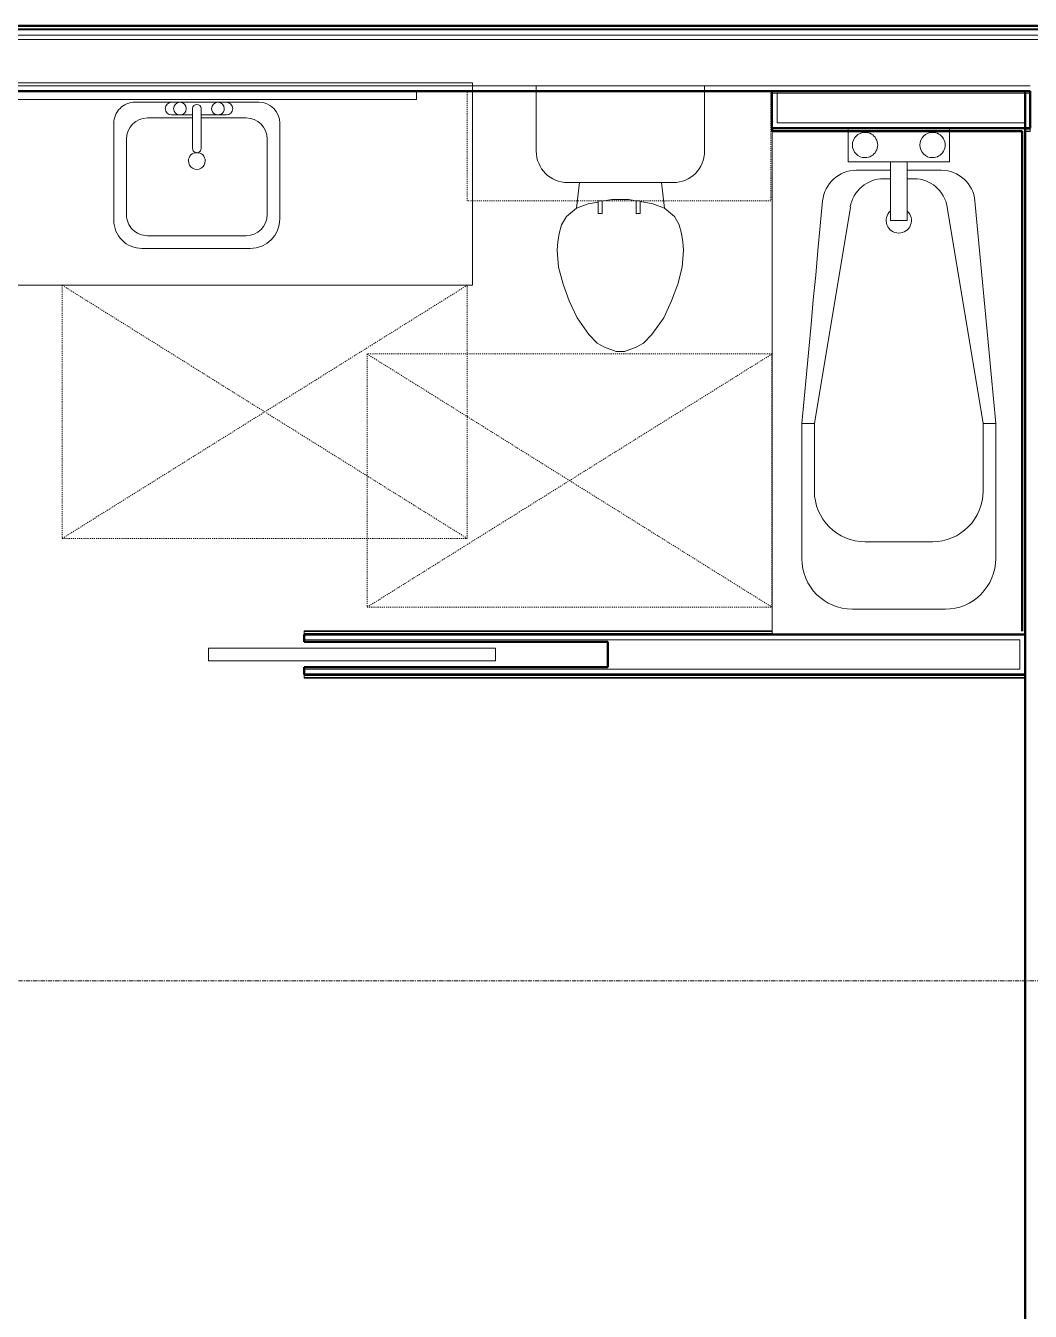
# Model space of a CAD drawing. Header units: inches. Extents: x -4235 to -464, y 9767 to 12347.
# Drawn here: x -2635.8 to -2516.7, y 11496 to 11648.4 of the extents above; entities that cross this region are included whole.
import ezdxf

# ---------------------------------------------------------------- set-up
doc = ezdxf.new("R2010")
doc.units = ezdxf.units.IN
doc.header["$MEASUREMENT"] = 0
doc.linetypes.add('Dash', pattern=[0.25, 0.125, -0.125])
doc.linetypes.add('Grid Line 1_2_', pattern=[0.875, 0.5, -0.125, 0.125, -0.125])
for name, color, linetype, lineweight in [('0-1', 170, 'Continuous', 5), ('0-2', 10, 'Continuous', 9), ('A-DOOR-2', 130, 'Continuous', 20), ('A-FLOR-4', 192, 'Continuous', 9), ('A-GENM-HDLN-1', 7, 'Dash', 9), ('A-WALL-1', 250, 'Continuous', 50), ('A-WALL-2', 50, 'Continuous', 13), ('A-WALL-3', 10, 'Continuous', 9), ('A-WALL-4', 254, 'Continuous', 9), ('A-WALL-5', 7, 'Continuous', 9), ('I-WALL-1', 250, 'Continuous', 50), ('I-WALL-2', 10, 'Continuous', 9), ('I-WALL-3', 254, 'Continuous', 9), ('P-SANR-FIXT-1', 7, 'Continuous', 9), ('P-SANR-FIXT-2', 254, 'Continuous', 9), ('P-SANR-FIXT-3', 10, 'Continuous', 9), ('Q-CASE-1', 254, 'Continuous', 9), ('Q-CASE-2', 7, 'Continuous', 9), ('Q-CASE-3', 7, 'Dash', 9), ('S-GRID-1', 1, 'Grid Line 1_2_', 9)]:
    doc.layers.add(name, color=color, linetype=linetype, lineweight=lineweight)

# ---------------------------------------------------------------- blocks, each defined once
blk = doc.blocks.new('Basic Wall _ INT - W4BØF - _5_8 GYP - 2X4 WOOD_BATT_ - 5_8 GYP_ - ___-3182064-BACKGROUND - 3RD FLOOR')
at = {"layer": 'A-WALL-3'}
for p, q in [((-2517.37, 11571.46), (-2517.37, 11571.48)), ((-2517.37, 11571.28), (-2517.37, 11571.34)), ((-2517.37, 11571.13), (-2517.37, 11571.28)), ((-2517.37, 11571.07), (-2517.37, 11571.13))]:
    blk.add_line(p, q, dxfattribs=at)
at = {"layer": 'A-WALL-4'}
for p, q in [((-2643.35, 11571.48), (-2643.35, 11571.46)), ((-2636.83, 11571.48), (-2643.35, 11571.48)), ((-2643.35, 11571.34), (-2643.35, 11571.28)), ((-2643.35, 11571.28), (-2643.35, 11571.13)), ((-2643.35, 11571.13), (-2643.35, 11571.07)), ((-2643.35, 11571.13), (-2636.83, 11571.13)), ((-2636.83, 11571.46), (-2636.83, 11571.48)), ((-2636.83, 11571.28), (-2636.83, 11571.34)), ((-2636.83, 11571.13), (-2636.83, 11571.28)), ((-2636.83, 11571.07), (-2636.83, 11571.13)), ((-2602.83, 11571.48), (-2602.83, 11571.46)), ((-2517.37, 11571.48), (-2602.83, 11571.48)), ((-2602.83, 11571.34), (-2602.83, 11571.28)), ((-2602.83, 11571.28), (-2602.83, 11571.13)), ((-2602.83, 11571.13), (-2602.83, 11571.07)), ((-2602.83, 11571.13), (-2517.37, 11571.13)), ((-2517.37, 11571.48), (-2517.37, 11571.44)), ((-2517.37, 11571.44), (-2517.37, 11571.36)), ((-2517.37, 11571.36), (-2517.37, 11571.07))]:
    blk.add_line(p, q, dxfattribs=at)
at = {"layer": 'A-WALL-5'}
for p, q in [((-2643.35, 11571.44), (-2643.35, 11571.48)), ((-2643.35, 11571.36), (-2643.35, 11571.44)), ((-2643.35, 11571.36), (-2636.83, 11571.36)), ((-2643.35, 11571.07), (-2643.35, 11571.36)), ((-2643.35, 11571.07), (-2636.83, 11571.07)), ((-2636.83, 11571.48), (-2636.83, 11571.44)), ((-2636.83, 11571.44), (-2636.83, 11571.36)), ((-2636.83, 11571.36), (-2636.83, 11571.07)), ((-2602.83, 11571.44), (-2602.83, 11571.48)), ((-2602.83, 11571.36), (-2602.83, 11571.44)), ((-2602.83, 11571.36), (-2517.37, 11571.36)), ((-2602.83, 11571.07), (-2602.83, 11571.36)), ((-2602.83, 11571.07), (-2517.37, 11571.07))]:
    blk.add_line(p, q, dxfattribs=at)
blk = doc.blocks.new('Basic Wall _ INT - W4BØF - _5_8 GYP - 2X4 WOOD_BATT_ - 5_8 GYP_ - ___-3182065-BACKGROUND - 3RD FLOOR')
at = {"layer": 'A-WALL-3'}
for p, q in [((-2643.35, 11576.53), (-2643.35, 11576.65)), ((-2643.35, 11576.65), (-2643.35, 11576.59)), ((-2643.35, 11576.59), (-2643.35, 11576.44)), ((-2643.35, 11576.38), (-2643.35, 11576.53)), ((-2643.35, 11576.44), (-2643.35, 11576.37)), ((-2643.35, 11576.36), (-2643.35, 11576.38)), ((-2643.35, 11576.36), (-2643.35, 11576.36)), ((-2643.35, 11576.3), (-2643.35, 11576.36)), ((-2643.35, 11576.26), (-2643.35, 11576.23)), ((-2643.2, 11576.59), (-2643.15, 11576.59)), ((-2643.14, 11576.59), (-2643.05, 11576.59)), ((-2643.04, 11576.59), (-2642.94, 11576.59))]:
    blk.add_line(p, q, dxfattribs=at)
at = {"layer": 'A-WALL-4'}
for p, q in [((-2643.2, 11576.65), (-2643.15, 11576.65)), ((-2643.14, 11576.65), (-2643.05, 11576.65)), ((-2643.04, 11576.65), (-2642.94, 11576.65)), ((-2636.83, 11576.59), (-2636.83, 11576.65)), ((-2602.83, 11576.65), (-2602.83, 11576.59)), ((-2643.35, 11576.28), (-2643.35, 11576.3)), ((-2643.35, 11576.23), (-2643.35, 11576.28)), ((-2636.83, 11576.23), (-2643.35, 11576.23)), ((-2642.94, 11576.59), (-2636.83, 11576.59)), ((-2636.83, 11576.44), (-2636.83, 11576.59)), ((-2636.83, 11576.37), (-2636.83, 11576.44)), ((-2636.83, 11576.23), (-2636.83, 11576.26)), ((-2602.83, 11576.59), (-2602.83, 11576.44)), ((-2602.83, 11576.59), (-2547.34, 11576.59)), ((-2602.83, 11576.44), (-2602.83, 11576.37)), ((-2602.83, 11576.26), (-2602.83, 11576.23)), ((-2547.34, 11576.23), (-2602.83, 11576.23))]:
    blk.add_line(p, q, dxfattribs=at)
at = {"layer": 'A-WALL-5'}
for p, q in [((-2642.94, 11576.65), (-2636.83, 11576.65)), ((-2636.83, 11576.65), (-2636.83, 11576.36)), ((-2602.83, 11576.36), (-2602.83, 11576.65)), ((-2602.83, 11576.65), (-2547.34, 11576.65)), ((-2636.83, 11576.36), (-2643.35, 11576.36)), ((-2636.83, 11576.36), (-2636.83, 11576.28)), ((-2636.83, 11576.28), (-2636.83, 11576.23)), ((-2547.34, 11576.36), (-2602.83, 11576.36)), ((-2602.83, 11576.28), (-2602.83, 11576.36)), ((-2602.83, 11576.23), (-2602.83, 11576.28))]:
    blk.add_line(p, q, dxfattribs=at)
blk = doc.blocks.new('POCKET - FLUSH - 2-10 x 6-8-2882530-BACKGROUND - 3RD FLOOR')
at = {"layer": 'A-DOOR-2'}
for p, q in [((-39.67, -0.75), (-39.67, 0.75)), ((-39.67, 0.75), (-5.67, 0.75)), ((-5.67, 0.75), (-5.67, -0.75)), ((-5.67, -0.75), (-39.67, -0.75))]:
    blk.add_line(p, q, dxfattribs=at)
blk = doc.blocks.new('M_Sink Vanity-Square - 500 x 440mm-V235-BACKGROUND - 3RD FLOOR')
at = {"layer": 'P-SANR-FIXT-1'}
for p, q in [((-5.72, 10.23), (7.14, 10.23)), ((-5.22, 8.73), (6.46, 8.73)), ((-9.22, -4.59), (-9.22, 6.73)), ((-7.72, -2.72), (-7.72, 6.23)), ((8.96, 6.23), (8.96, -2.72)), ((10.46, 6.91), (10.46, -4.59)), ((0.12, -6.33), (0.12, -1.59)), ((1.12, -6.33), (1.12, -1.59)), ((0.12, -5.22), (-5.22, -5.22)), ((-2.88, -5.59), (0.12, -5.59)), ((6.46, -5.22), (1.12, -5.22)), ((1.12, -5.59), (3.62, -5.59)), ((7.96, -7.09), (-6.72, -7.09)), ((3.62, -7.09), (-2.88, -7.09))]:
    blk.add_line(p, q, dxfattribs=at)
for centre, radius, start, end in [((-5.72, 6.73), 3.5, 90, 180), ((7.14, 6.91), 3.32, 360, 90), ((-5.22, 6.23), 2.5, 90, 180), ((6.46, 6.23), 2.5, 360, 90), ((0.62, -0.13), 1, 360, 180), ((0.62, -0.13), 1, 180, 0), ((0.62, -1.59), 0.5, 360, 180), ((-5.22, -2.72), 2.5, 180, 270), ((6.46, -2.72), 2.5, 270, 360), ((-6.72, -4.59), 2.5, 180, 270), ((-2.88, -6.34), 0.75, 90, 270), ((-1.88, -6.34), 0.75, 360, 180), ((2.62, -6.34), 0.75, 0, 180), ((3.62, -6.34), 0.75, 270, 90), ((7.96, -4.59), 2.5, 270, 0), ((-1.88, -6.34), 0.75, 180, 0), ((0.62, -6.33), 0.5, 180, 0), ((2.62, -6.34), 0.75, 180, 0)]:
    blk.add_arc(centre, radius, start, end, dxfattribs=at)
blk = doc.blocks.new('Toilet-Domestic-3D - Toilet-Domestic-3D-V356-BACKGROUND - 3RD FLOOR')
at = {"layer": 'P-SANR-FIXT-1'}
for p, q in [((-9.98, 11.75), (-9.98, 18.86)), ((9.98, 18.86), (9.98, 11.75)), ((6.25, 8.02), (-6.25, 8.02)), ((-4.86, 8.02), (-5.21, 5)), ((4.86, 8.02), (5.21, 5)), ((-5.21, 5), (-6.4, 4)), ((-3.84, 5.5), (-5.21, 5)), ((-2.65, 5.71), (-3.84, 5.5)), ((-1, 6), (-2.16, 5.8)), ((1, 6), (-1, 6)), ((1.85, 5.85), (1, 6)), ((3.84, 5.5), (2.34, 5.76)), ((5.21, 5), (3.84, 5.5)), ((6.4, 4), (5.21, 5)), ((-6.4, 4), (-6.97, 3)), ((6.97, 3), (6.4, 4)), ((-7.24, 2), (-7.41, 1)), ((-6.97, 3), (-7.24, 2)), ((7.24, 2), (6.97, 3)), ((7.41, 1), (7.24, 2)), ((-7.41, 1), (-7.5, 0)), ((-7.5, 0), (-7.33, -1.99)), ((7.33, -1.99), (7.5, 0)), ((7.5, 0), (7.41, 1)), ((-7.33, -1.99), (-6.79, -4)), ((6.79, -4), (7.33, -1.99)), ((-6.79, -4), (-6.06, -6)), ((6.06, -6), (6.79, -4)), ((-6.06, -6), (-5.13, -8)), ((5.13, -8), (6.06, -6)), ((-5.13, -8), (-3.74, -10)), ((3.74, -10), (5.13, -8)), ((-3.74, -10), (-2.74, -11)), ((2.74, -11), (3.74, -10)), ((-2.74, -11), (-1.87, -11.5)), ((-1.87, -11.5), (-0.5, -12)), ((-0.5, -12), (0.5, -12)), ((0.5, -12), (1.87, -11.5)), ((1.87, -11.5), (2.74, -11))]:
    blk.add_line(p, q, dxfattribs=at)
for centre, start, end in [((-6.25, 11.75), 180, 270), ((6.25, 11.75), 270, 360)]:
    blk.add_arc(centre, 3.73, start, end, dxfattribs=at)
at = {"layer": 'P-SANR-FIXT-2'}
for p, q in [((-9.98, 19.48), (9.98, 19.48)), ((-9.98, 18.86), (-9.98, 19.48)), ((9.98, 19.48), (9.98, 18.86))]:
    blk.add_line(p, q, dxfattribs=at)
blk = doc.blocks.new('Bath Vanity - Bath Vanity 60_-V357-BACKGROUND - 3RD FLOOR')
at = {"layer": 'Q-CASE-1'}
for p, q in [((-29.26, 1), (-29.26, 0)), ((30.74, 0.37), (30.74, 1)), ((30.74, 0), (30.74, 0.37)), ((-29.26, 0), (30.74, 0))]:
    blk.add_line(p, q, dxfattribs=at)
at = {"layer": 'Q-CASE-2'}
for p, q in [((30.74, 24), (-29.26, 24)), ((-29.26, 24), (-29.26, 1)), ((30.74, 1), (30.74, 24))]:
    blk.add_line(p, q, dxfattribs=at)
blk = doc.blocks.new('Bath Tub - Maestro - 60_x30_-V358-BACKGROUND - 3RD FLOOR')
at = {"layer": 'P-SANR-FIXT-1'}
for p, q in [((35, 26.5), (51, 26.5)), ((35, 26.5), (35, 25)), ((35, 25), (9.35, 20.74)), ((43, 25), (35, 25)), ((4, 21), (0.38, 21)), ((4, 16), (4, 21)), ((5, 16), (5, 20.04)), ((57, 20.5), (57, 9.5)), ((49, 11), (49, 19)), ((6, 16.8), (6, 16)), ((4, 14), (4, 16)), ((4, 16), (10.94, 16)), ((10.94, 14), (10.94, 16)), ((4, 9), (4, 14)), ((10.94, 14), (4, 14)), ((5, 9.96), (5, 14)), ((6, 14), (6, 13.2)), ((9.35, 9.26), (35, 5)), ((0.38, 9), (4, 9)), ((35, 3.5), (35, 5)), ((35, 5), (43, 5)), ((51, 3.5), (35, 3.5)), ((0.38, 0), (59.63, 0))]:
    blk.add_line(p, q, dxfattribs=at)
at = {"layer": 'P-SANR-FIXT-1', "flags": 128}
for points in [[(8.63, 24.03), (11.56, 24.3), (14.49, 24.58), (17.42, 24.85), (20.35, 25.13), (23.28, 25.4), (26.21, 25.68), (29.14, 25.95), (32.07, 26.23), (35, 26.5)], [(35, 3.5), (32.07, 3.77), (29.14, 4.05), (26.21, 4.32), (23.28, 4.6), (20.35, 4.87), (17.42, 5.15), (14.49, 5.42), (11.56, 5.7), (8.63, 5.97)]]:
    blk.add_lwpolyline(points, dxfattribs=at)
at = {"layer": 'P-SANR-FIXT-1'}
for centre, radius, start, end in [((51, 20.5), 6, 360, 90), ((43, 19), 6, 360, 90), ((9, 20.04), 4, 95.3558, 180), ((2, 19), 1.5, 360, 180), ((10, 16.8), 4, 99.4223, 180), ((2, 19), 1.5, 180, 360), ((10.94, 15), 1.5, 360, 137.9289), ((10.94, 15), 1.5, 222.0711, 360), ((2, 11), 1.5, 360, 180), ((10, 13.2), 4, 180, 260.5777), ((2, 11), 1.5, 180, 360), ((43, 11), 6, 270, 0), ((9, 9.96), 4, 180, 264.6442), ((51, 9.5), 6, 270, 360)]:
    blk.add_arc(centre, radius, start, end, dxfattribs=at)
at = {"layer": 'P-SANR-FIXT-2'}
for p, q in [((0.38, 21), (0, 21)), ((0, 9), (0.38, 9)), ((0, 0), (0.38, 0)), ((59.63, 0), (60, 0))]:
    blk.add_line(p, q, dxfattribs=at)
at = {"layer": 'P-SANR-FIXT-3'}
for p, q in [((60, 30), (0, 30)), ((0, 29.97), (0, 21)), ((60, 0), (60, 29.97)), ((0, 21), (0, 9)), ((0, 21), (0, 9)), ((0, 9), (0, 0))]:
    blk.add_line(p, q, dxfattribs=at)
blk = doc.blocks.new('ADA Clearances - 30_x48_-3054095-BACKGROUND - 3RD FLOOR')
at = {"layer": 'A-GENM-HDLN-1'}
for p, q in [((15, -24), (-15, 24)), ((-15, -24), (15, 24)), ((15, 24), (-15, 24)), ((-15, 24), (-15, -24)), ((15, -24), (15, 24)), ((-15, -24), (15, -24))]:
    blk.add_line(p, q, dxfattribs=at)
blk = doc.blocks.new('ADA Clearances - 30_x48_-V303-BACKGROUND - 3RD FLOOR')
at = {"layer": 'A-GENM-HDLN-1'}
for p, q in [((15, -24), (-15, 24)), ((-15, -24), (15, 24)), ((15, 24), (-15, 24)), ((15, -24), (15, 24)), ((-15, -24), (15, -24))]:
    blk.add_line(p, q, dxfattribs=at)
blk = doc.blocks.new('BATHROOM MIRROR - BATHROOM MIRROR 48_-V364-BACKGROUND - 3RD FLOOR')
at = {"layer": 'Q-CASE-2'}
for p, q in [((-23.26, -23), (24.74, -23)), ((-23.26, -23), (-23.26, -24)), ((24.74, -24), (-23.26, -24)), ((24.74, -24), (24.74, -23))]:
    blk.add_line(p, q, dxfattribs=at)
blk = doc.blocks.new('300 Series Wall Hung Cabinet_326 - 36_-2909953-BACKGROUND - 3RD FLOOR')
at = {"layer": 'Q-CASE-2'}
for p, q in [((-2.01, 14.69), (-2.5, 14.69)), ((-2.5, 14.69), (-2.5, 13.19)), ((-2.01, 13.19), (-2.01, 14.69)), ((2.49, 14.69), (2, 14.69)), ((2, 14.69), (2, 13.19)), ((2.49, 13.19), (2.49, 14.69)), ((-2.01, 13.19), (-2.5, 13.19)), ((2.49, 13.19), (2, 13.19))]:
    blk.add_line(p, q, dxfattribs=at)
at = {"layer": 'Q-CASE-3'}
for p, q in [((-18, 0.19), (-18, 13.19)), ((-18, 13.19), (18, 13.19)), ((18, 13.19), (18, 0.19)), ((18, 0.19), (-18, 0.19))]:
    blk.add_line(p, q, dxfattribs=at)
blk = doc.blocks.new('Basic Wall _ INT - W4FØF - INT - _5_8 GYP - 2X4 WOOD_BATT__ - ___-3182237-BACKGROUND - 3RD FLOOR')
at = {"layer": 'A-WALL-3'}
for p, q in [((-2516.75, 11636.23), (-2517.34, 11636.23)), ((-2516.75, 11636.23), (-2516.75, 11636.19)), ((-2516.75, 11636.21), (-2516.75, 11636.23)), ((-2516.75, 11636.19), (-2516.75, 11636.17)), ((-2516.75, 11636.17), (-2516.75, 11636.15)), ((-2516.75, 11636.15), (-2516.75, 11636.13)), ((-2516.75, 11636.13), (-2516.75, 11636.12)), ((-2516.75, 11636.12), (-2516.75, 11636.11)), ((-2516.75, 11636.11), (-2516.75, 11636.11)), ((-2516.75, 11636.11), (-2516.75, 11636.09)), ((-2516.75, 11636.09), (-2516.75, 11635.94)), ((-2516.75, 11636.03), (-2516.75, 11636.09)), ((-2516.75, 11635.88), (-2516.75, 11636.03)), ((-2517.34, 11635.88), (-2516.75, 11635.88)), ((-2516.75, 11635.94), (-2516.75, 11635.82)), ((-2516.75, 11635.82), (-2516.75, 11635.88))]:
    blk.add_line(p, q, dxfattribs=at)
at = {"layer": 'A-WALL-4'}
for p, q in [((-2547.37, 11636.23), (-2547.37, 11636.21)), ((-2547.37, 11636.09), (-2547.37, 11636.03)), ((-2547.37, 11636.03), (-2547.37, 11635.88)), ((-2517.34, 11636.11), (-2516.75, 11636.11)), ((-2547.37, 11635.88), (-2547.37, 11635.82)), ((-2517.34, 11635.82), (-2516.75, 11635.82))]:
    blk.add_line(p, q, dxfattribs=at)
at = {"layer": 'A-WALL-5'}
for p, q in [((-2547.37, 11636.19), (-2547.37, 11636.23)), ((-2547.37, 11636.11), (-2547.37, 11636.19)), ((-2547.37, 11635.82), (-2547.37, 11636.11))]:
    blk.add_line(p, q, dxfattribs=at)
blk = doc.blocks.new('CTR - 1st Phase - Unit Layouts_rvt-2-BACKGROUND - 3RD FLOOR')
at = {"layer": 'A-WALL-1'}
for p, q in [((-2516.75, 11640.61), (-2547.37, 11640.61)), ((-2547.37, 11640.61), (-2547.37, 11640.36)), ((-2516.75, 11640.36), (-2516.75, 11640.61)), ((-2547.37, 11640.36), (-2547.37, 11636.86)), ((-2516.75, 11636.86), (-2516.75, 11640.36)), ((-2547.37, 11636.86), (-2547.37, 11636.23)), ((-2547.37, 11636.23), (-2516.75, 11636.23)), ((-2517.71, 11636.23), (-2547.34, 11636.23)), ((-2547.34, 11636.23), (-2547.34, 11635.86)), ((-2517.34, 11636.23), (-2517.71, 11636.23)), ((-2517.34, 11576.23), (-2517.34, 11636.23)), ((-2516.75, 11636.23), (-2516.75, 11636.86)), ((-2547.34, 11635.86), (-2517.71, 11635.86)), ((-2517.71, 11635.86), (-2517.71, 11576.61)), ((-2517.37, 11576.23), (-2602.83, 11576.23)), ((-2602.83, 11576.23), (-2602.83, 11575.36)), ((-2602.83, 11575.36), (-2566.83, 11575.36)), ((-2566.83, 11575.36), (-2566.83, 11572.36)), ((-2517.71, 11576.23), (-2517.34, 11576.23)), ((-2517.37, 11575.61), (-2517.37, 11576.23)), ((-2517.37, 11572.11), (-2517.37, 11575.61)), ((-2566.83, 11572.36), (-2602.83, 11572.36)), ((-2602.83, 11572.36), (-2602.83, 11571.48)), ((-2517.37, 11571.48), (-2517.37, 11572.11)), ((-2602.83, 11571.48), (-2517.37, 11571.48))]:
    blk.add_line(p, q, dxfattribs=at)
at = {"layer": 'A-WALL-2'}
for p, q in [((-2547.37, 11640.36), (-2546.75, 11640.36)), ((-2546.75, 11640.36), (-2547.37, 11640.36)), ((-2546.75, 11640.36), (-2546.75, 11636.86)), ((-2517.37, 11640.36), (-2546.75, 11640.36)), ((-2517.37, 11640.36), (-2516.75, 11640.36)), ((-2517.37, 11636.86), (-2517.37, 11640.36)), ((-2516.75, 11640.36), (-2517.37, 11640.36)), ((-2517.37, 11636.86), (-2546.75, 11636.86)), ((-2518, 11575.61), (-2602.83, 11575.61)), ((-2518, 11572.11), (-2518, 11575.61)), ((-2518, 11572.11), (-2602.83, 11572.11))]:
    blk.add_line(p, q, dxfattribs=at)
at = {"layer": 'A-WALL-3'}
for p, q in [((-2516.75, 11640.61), (-2517.37, 11640.61)), ((-2516.75, 11640.61), (-2516.75, 11636.23)), ((-2538.34, 11636.23), (-2547.34, 11636.23)), ((-2526.34, 11636.23), (-2538.34, 11636.23)), ((-2517.71, 11636.23), (-2526.34, 11636.23)), ((-2517.71, 11636.23), (-2517.37, 11636.23)), ((-2517.34, 11636.23), (-2516.75, 11636.23)), ((-2517.34, 11576.23), (-2517.34, 11636.23)), ((-2547.34, 11576.23), (-2602.83, 11576.23)), ((-2517.37, 11576.23), (-2517.71, 11576.23)), ((-2517.37, 11576.23), (-2517.37, 11571.48)), ((-2602.83, 11571.48), (-2517.37, 11571.48))]:
    blk.add_line(p, q, dxfattribs=at)
at = {"layer": 'A-WALL-4'}
for p, q in [((-2547.37, 11636.23), (-2547.37, 11640.61)), ((-2517.37, 11640.61), (-2547.37, 11640.61)), ((-2547.34, 11635.86), (-2547.34, 11636.23)), ((-2547.34, 11635.86), (-2538.34, 11635.86)), ((-2526.34, 11635.86), (-2517.71, 11635.86)), ((-2517.71, 11635.86), (-2517.71, 11576.61)), ((-2602.83, 11575.36), (-2602.83, 11576.23)), ((-2566.83, 11575.36), (-2602.83, 11575.36)), ((-2566.83, 11572.36), (-2566.83, 11575.36)), ((-2602.83, 11571.48), (-2602.83, 11572.36)), ((-2602.83, 11572.36), (-2566.83, 11572.36))]:
    blk.add_line(p, q, dxfattribs=at)
at = {"layer": '0-2'}
for name, p, rotation in [('Bath Vanity - Bath Vanity 60_-V357-BACKGROUND - 3RD FLOOR', (-2612.14, 11641.61), 180), ('BATHROOM MIRROR - BATHROOM MIRROR 48_-V364-BACKGROUND - 3RD FLOOR', (-2612.76, 11616.61), 180), ('300 Series Wall Hung Cabinet_326 - 36_-2909953-BACKGROUND - 3RD FLOOR', (-2565.5, 11640.8), 180), ('M_Sink Vanity-Square - 500 x 440mm-V235-BACKGROUND - 3RD FLOOR', (-2614.93, 11632.21), 180), ('Bath Tub - Maestro - 60_x30_-V358-BACKGROUND - 3RD FLOOR', (-2547.34, 11636.23), 270.0000000002056), ('ADA Clearances - 30_x48_-V303-BACKGROUND - 3RD FLOOR', (-2607.5, 11602.61), 269.9999999999924), ('ADA Clearances - 30_x48_-3054095-BACKGROUND - 3RD FLOOR', (-2571.37, 11594.47), 270.0000000001023), ('POCKET - FLUSH - 2-10 x 6-8-2882530-BACKGROUND - 3RD FLOOR', (-2619.83, 11573.86), 180)]:
    blk.add_blockref(name, p, dxfattribs=dict(at, rotation=rotation))
for name, p in [('Toilet-Domestic-3D - Toilet-Domestic-3D-V356-BACKGROUND - 3RD FLOOR', (-2565.34, 11621.76)), ('Basic Wall _ INT - W4FØF - INT - _5_8 GYP - 2X4 WOOD_BATT__ - ___-3182237-BACKGROUND - 3RD FLOOR', (0, 0)), ('Basic Wall _ INT - W4BØF - _5_8 GYP - 2X4 WOOD_BATT_ - 5_8 GYP_ - ___-3182065-BACKGROUND - 3RD FLOOR', (0, 0)), ('Basic Wall _ INT - W4BØF - _5_8 GYP - 2X4 WOOD_BATT_ - 5_8 GYP_ - ___-3182064-BACKGROUND - 3RD FLOOR', (0, 0))]:
    blk.add_blockref(name, p, dxfattribs=at)
blk = doc.blocks.new('CTR - 1st Phase - Common Walls_rvt-2-BACKGROUND - 3RD FLOOR')
at = {"layer": 'A-WALL-2'}
for p, q in [((-2505.83, 11647.86), (-2643.35, 11647.86)), ((-2506.09, 11647.24), (-2643.35, 11647.24)), ((-2506.29, 11646.74), (-2643.35, 11646.74)), ((-2516.75, 11641.24), (-2643.35, 11641.24))]:
    blk.add_line(p, q, dxfattribs=at)
at = {"layer": 'I-WALL-1'}
for p, q in [((-2505.62, 11648.36), (-2643.35, 11648.36)), ((-2643.35, 11640.61), (-2517.37, 11640.61)), ((-2517.37, 11640.61), (-2517.37, 11446.86))]:
    blk.add_line(p, q, dxfattribs=at)
at = {"layer": 'I-WALL-2'}
for p, q in [((-2517.37, 11640.6), (-2517.37, 11640.36)), ((-2517.37, 11640.36), (-2517.37, 11636.86)), ((-2517.37, 11636.86), (-2517.37, 11636.25)), ((-2517.37, 11576.23), (-2517.37, 11571.48)), ((-2517.37, 11571.34), (-2517.37, 11571.07))]:
    blk.add_line(p, q, dxfattribs=at)
at = {"layer": 'I-WALL-3'}
for p, q in [((-2505.62, 11648.36), (-2643.35, 11648.36)), ((-2582.87, 11640.61), (-2575.32, 11640.61)), ((-2555.36, 11640.61), (-2517.37, 11640.61)), ((-2517.37, 11571.07), (-2517.37, 11452.4))]:
    blk.add_line(p, q, dxfattribs=at)

msp = doc.modelspace()

# ---------------------------------------------------------------- linework, layer by layer
at = {"layer": 'A-FLOR-4'}
for p, q in [((-2650.72, 11647.99), (-2505.77, 11647.99)), ((-2506.29, 11646.74), (-2643.97, 11646.74))]:
    msp.add_line(p, q, dxfattribs=at)
at = {"layer": 'S-GRID-1'}
msp.add_line((-464.45, 11535.19), (-4185.7, 11535.19), dxfattribs=at)

# ---------------------------------------------------------------- block references
at = {"layer": '0-1'}
for name in ['CTR - 1st Phase - Unit Layouts_rvt-2-BACKGROUND - 3RD FLOOR', 'CTR - 1st Phase - Common Walls_rvt-2-BACKGROUND - 3RD FLOOR']:
    msp.add_blockref(name, (0, 0), dxfattribs=at)

doc.saveas('drawing.dxf')
